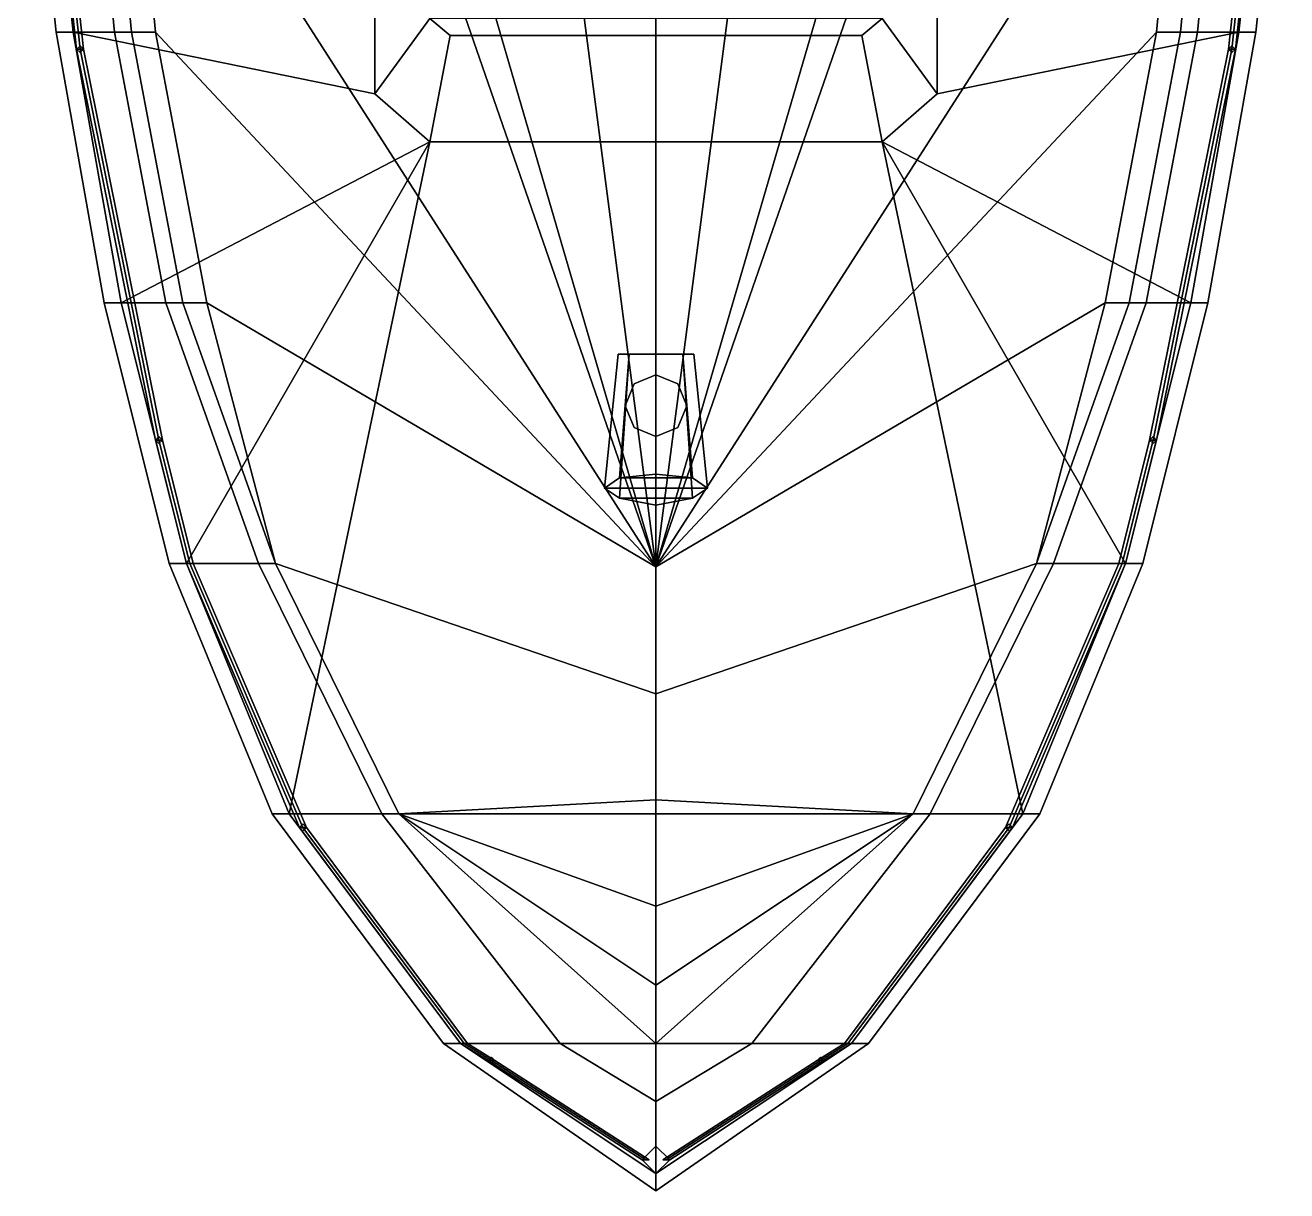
# Model space of a CAD drawing. Header units: millimetres. Extents: x -1.8 to 1.8, y -7.4 to 10.2.
# Drawn here: x -1.84 to 1.84, y -7.44 to -4.04 of the extents above; entities that cross this region are included whole.
import ezdxf

# ---------------------------------------------------------------- set-up
doc = ezdxf.new("R2010")
doc.units = ezdxf.units.MM
for name, color, linetype in [('deck', 2, 'Continuous'), ('railings', 6, 'Continuous'), ('superstructure', 3, 'Continuous')]:
    doc.layers.add(name, color=color, linetype=linetype)

msp = doc.modelspace()

# ---------------------------------------------------------------- linework, layer by layer
for points in [[(0, 6.85, -0.4), (0, -5.62, -0.63), (0, -5.62, -0.63), (-1.39, 5.03, -0.35)], [(0, -5.62, -0.63), (0, -5.62, -0.63), (0, 6.85, -0.4), (1.39, 5.03, -0.35)], [(-1.39, 5.03, -0.35), (0, -5.62, -0.63), (0, -5.62, -0.63), (-1.54, -0.34, -0.31)], [(0, -5.62, -0.63), (0, -5.62, -0.63), (1.39, 5.03, -0.35), (1.54, -0.34, -0.31)], [(-1.54, -0.34, -0.31), (0, -5.62, -0.63), (0, -5.62, -0.63), (-1.56, -1.12, -0.3)], [(0, -5.62, -0.63), (0, -5.62, -0.63), (1.54, -0.34, -0.31), (1.56, -1.12, -0.3)], [(0, -5.62, -0.63), (0, -5.62, -0.63), (-1.54, -3.22, -0.17), (-1.56, -1.12, -0.3)], [(1.54, -3.22, -0.17), (0, -5.62, -0.63), (0, -5.62, -0.63), (1.56, -1.12, -0.3)], [(-1.79, -3.22, 0.98), (-1.7, -4.06, 0.98), (-1.75, -4.06, 1.01), (-1.84, -3.22, 1.01)], [(-1.84, -3.22, 1.01), (-1.75, -4.06, 1.01), (-1.75, -4.06, 1.04), (-1.84, -3.22, 1.04)], [(-1.84, -3.22, 1.04), (-1.75, -4.06, 1.04), (-1.7, -4.06, 1.07), (-1.79, -3.22, 1.07)], [(-1.79, -3.22, 0.98), (-1.66, -3.22, 0.65), (-1.58, -4.06, 0.65), (-1.7, -4.06, 0.98)], [(-1.66, -3.22, 0.65), (-1.61, -3.22), (-1.53, -4.06), (-1.58, -4.06, 0.65)], [(-1.61, -3.22), (-1.54, -3.22, -0.17), (-1.46, -4.06, -0.12), (-1.53, -4.06)], [(-1.54, -3.22, -0.17), (0, -5.62, -0.63), (0, -5.62, -0.63), (-1.46, -4.06, -0.12)], [(0, -5.62, -0.63), (0, -5.62, -0.63), (1.54, -3.22, -0.17), (1.46, -4.06, -0.12)], [(1.46, -4.06, -0.12), (1.54, -3.22, -0.17), (1.61, -3.22), (1.53, -4.06)], [(1.53, -4.06), (1.61, -3.22), (1.66, -3.22, 0.65), (1.58, -4.06, 0.65)], [(1.58, -4.06, 0.65), (1.66, -3.22, 0.65), (1.79, -3.22, 0.98), (1.7, -4.06, 0.98)], [(1.7, -4.06, 1.07), (1.75, -4.06, 1.04), (1.84, -3.22, 1.04), (1.79, -3.22, 1.07)], [(1.75, -4.06, 1.01), (1.7, -4.06, 0.98), (1.79, -3.22, 0.98), (1.84, -3.22, 1.01)], [(1.75, -4.06, 1.04), (1.75, -4.06, 1.01), (1.84, -3.22, 1.01), (1.84, -3.22, 1.04)], [(-1.75, -4.06, 1.04), (-1.61, -4.85, 1.04), (-1.56, -4.85, 1.07), (-1.7, -4.06, 1.07)], [(-1.75, -4.06, 1.01), (-1.61, -4.85, 1.01), (-1.61, -4.85, 1.04), (-1.75, -4.06, 1.04)], [(-1.7, -4.06, 0.98), (-1.56, -4.85, 0.98), (-1.61, -4.85, 1.01), (-1.75, -4.06, 1.01)], [(-1.58, -4.06, 0.65), (-1.43, -4.85, 0.65), (-1.56, -4.85, 0.98), (-1.7, -4.06, 0.98)], [(-1.53, -4.06), (-1.38, -4.85), (-1.43, -4.85, 0.65), (-1.58, -4.06, 0.65)], [(-1.46, -4.06, -0.12), (-1.31, -4.85, -0.06), (-1.38, -4.85), (-1.53, -4.06)], [(0, -5.62, -0.63), (0, -5.62, -0.63), (-1.31, -4.85, -0.06), (-1.46, -4.06, -0.12)], [(1.31, -4.85, -0.06), (0, -5.62, -0.63), (0, -5.62, -0.63), (1.46, -4.06, -0.12)], [(1.38, -4.85), (1.31, -4.85, -0.06), (1.46, -4.06, -0.12), (1.53, -4.06)], [(1.43, -4.85, 0.65), (1.38, -4.85), (1.53, -4.06), (1.58, -4.06, 0.65)], [(1.56, -4.85, 0.98), (1.43, -4.85, 0.65), (1.58, -4.06, 0.65), (1.7, -4.06, 0.98)], [(1.56, -4.85, 1.07), (1.61, -4.85, 1.04), (1.75, -4.06, 1.04), (1.7, -4.06, 1.07)], [(1.61, -4.85, 1.01), (1.56, -4.85, 0.98), (1.7, -4.06, 0.98), (1.75, -4.06, 1.01)], [(1.61, -4.85, 1.04), (1.61, -4.85, 1.01), (1.75, -4.06, 1.01), (1.75, -4.06, 1.04)], [(-1.61, -4.85, 1.04), (-1.42, -5.61, 1.04), (-1.37, -5.61, 1.07), (-1.56, -4.85, 1.07)], [(-1.56, -4.85, 0.98), (-1.37, -5.61, 0.98), (-1.42, -5.61, 1.01), (-1.61, -4.85, 1.01)], [(-1.61, -4.85, 1.01), (-1.42, -5.61, 1.01), (-1.42, -5.61, 1.04), (-1.61, -4.85, 1.04)], [(-1.56, -4.85, 0.98), (-1.43, -4.85, 0.65), (-1.16, -5.61, 0.65), (-1.37, -5.61, 0.98)], [(-1.43, -4.85, 0.65), (-1.38, -4.85), (-1.11, -5.61), (-1.16, -5.61, 0.65)], [(-1.38, -4.85), (-1.31, -4.85, -0.06), (-1.11, -5.61)], [(0, -5.62, -0.63), (0, -5.99, -0.57), (-1.11, -5.61), (-1.31, -4.85, -0.06)], [(1.11, -5.61), (0, -5.99, -0.57), (0, -5.62, -0.63), (1.31, -4.85, -0.06)], [(1.11, -5.61), (1.38, -4.85), (1.43, -4.85, 0.65), (1.16, -5.61, 0.65)], [(1.11, -5.61), (1.31, -4.85, -0.06), (1.38, -4.85), (1.11, -5.61)], [(1.16, -5.61, 0.65), (1.43, -4.85, 0.65), (1.56, -4.85, 0.98), (1.37, -5.61, 0.98)], [(1.37, -5.61, 1.07), (1.42, -5.61, 1.04), (1.61, -4.85, 1.04), (1.56, -4.85, 1.07)], [(1.42, -5.61, 1.01), (1.37, -5.61, 0.98), (1.56, -4.85, 0.98), (1.61, -4.85, 1.01)], [(1.42, -5.61, 1.04), (1.42, -5.61, 1.01), (1.61, -4.85, 1.01), (1.61, -4.85, 1.04)], [(-1.42, -5.61, 1.01), (-1.12, -6.34, 1.01), (-1.12, -6.34, 1.04), (-1.42, -5.61, 1.04)], [(-1.37, -5.61, 0.98), (-1.07, -6.34, 0.98), (-1.12, -6.34, 1.01), (-1.42, -5.61, 1.01)], [(-1.42, -5.61, 1.04), (-1.12, -6.34, 1.04), (-1.07, -6.34, 1.07), (-1.37, -5.61, 1.07)], [(-1.16, -5.61, 0.65), (-0.8, -6.34, 0.65), (-1.07, -6.34, 0.98), (-1.37, -5.61, 0.98)], [(-1.11, -5.61), (-0.75, -6.34, 0.16), (-0.8, -6.34, 0.65), (-1.16, -5.61, 0.65)], [(0, -5.99, -0.57), (0, -6.3, -0.48), (-0.75, -6.34, 0.16), (-1.11, -5.61)], [(0.75, -6.34, 0.16), (0, -6.3, -0.48), (0, -5.99, -0.57), (1.11, -5.61)], [(0.8, -6.34, 0.65), (0.75, -6.34, 0.16), (1.11, -5.61), (1.16, -5.61, 0.65)], [(1.07, -6.34, 0.98), (0.8, -6.34, 0.65), (1.16, -5.61, 0.65), (1.37, -5.61, 0.98)], [(1.07, -6.34, 1.07), (1.12, -6.34, 1.04), (1.42, -5.61, 1.04), (1.37, -5.61, 1.07)], [(1.12, -6.34, 1.01), (1.07, -6.34, 0.98), (1.37, -5.61, 0.98), (1.42, -5.61, 1.01)], [(1.12, -6.34, 1.04), (1.12, -6.34, 1.01), (1.42, -5.61, 1.01), (1.42, -5.61, 1.04)], [(-0.75, -6.34, 0.16), (-0.75, -6.34, 0.16), (0, -6.3, -0.48), (0, -6.61, -0.27)], [(0, -6.3, -0.48), (0, -6.3, -0.48), (0.75, -6.34, 0.16), (0, -6.61, -0.27)], [(-1.12, -6.34, 1.04), (-0.62, -7.01, 1.04), (-0.57, -7.01, 1.07), (-1.07, -6.34, 1.07)], [(-1.07, -6.34, 0.98), (-0.57, -7.01, 0.98), (-0.62, -7.01, 1.01), (-1.12, -6.34, 1.01)], [(-1.12, -6.34, 1.01), (-0.62, -7.01, 1.01), (-0.62, -7.01, 1.04), (-1.12, -6.34, 1.04)], [(-1.07, -6.34, 0.98), (-0.8, -6.34, 0.65), (-0.28, -7.01, 0.65), (-0.57, -7.01, 0.98)], [(-0.8, -6.34, 0.65), (-0.75, -6.34, 0.16), (0, -7.01, 0.33), (-0.28, -7.01, 0.65)], [(-0.75, -6.34, 0.16), (-0.75, -6.34, 0.16), (0, -6.84), (0, -7.01, 0.33)], [(-0.75, -6.34, 0.16), (-0.75, -6.34, 0.16), (0, -6.61, -0.27), (0, -6.84)], [(0, -7.01, 0.33), (0.75, -6.34, 0.16), (0.8, -6.34, 0.65), (0.28, -7.01, 0.65)], [(0, -6.84), (0, -6.84), (0.75, -6.34, 0.16), (0, -7.01, 0.33)], [(0, -6.61, -0.27), (0, -6.61, -0.27), (0.75, -6.34, 0.16), (0, -6.84)], [(0.28, -7.01, 0.65), (0.8, -6.34, 0.65), (1.07, -6.34, 0.98), (0.57, -7.01, 0.98)], [(0.57, -7.01, 1.07), (0.62, -7.01, 1.04), (1.12, -6.34, 1.04), (1.07, -6.34, 1.07)], [(0.62, -7.01, 1.01), (0.57, -7.01, 0.98), (1.07, -6.34, 0.98), (1.12, -6.34, 1.01)], [(0.62, -7.01, 1.04), (0.62, -7.01, 1.01), (1.12, -6.34, 1.01), (1.12, -6.34, 1.04)], [(-0.62, -7.01, 1.04), (0, -7.44, 1.04), (0, -7.39, 1.07), (-0.57, -7.01, 1.07)], [(-0.62, -7.01, 1.01), (0, -7.44, 1.01), (0, -7.44, 1.04), (-0.62, -7.01, 1.04)], [(-0.57, -7.01, 0.98), (0, -7.39, 0.98), (0, -7.44, 1.01), (-0.62, -7.01, 1.01)], [(-0.28, -7.01, 0.65), (0, -7.18, 0.65), (0, -7.39, 0.98), (-0.57, -7.01, 0.98)], [(0, -7.01, 0.33), (0, -7.01, 0.33), (0, -7.18, 0.65), (-0.28, -7.01, 0.65)], [(0, -7.39, 0.98), (0, -7.18, 0.65), (0.28, -7.01, 0.65), (0.57, -7.01, 0.98)], [(0, -7.18, 0.65), (0, -7.01, 0.33), (0, -7.01, 0.33), (0.28, -7.01, 0.65)], [(0, -7.39, 1.07), (0, -7.44, 1.04), (0.62, -7.01, 1.04), (0.57, -7.01, 1.07)], [(0, -7.44, 1.01), (0, -7.39, 0.98), (0.57, -7.01, 0.98), (0.62, -7.01, 1.01)], [(0, -7.44, 1.04), (0, -7.44, 1.01), (0.62, -7.01, 1.01), (0.62, -7.01, 1.04)], [(0, -7.39, 0.98), (0, -7.18, 0.65), (0, -7.18, 0.65), (0, -7.39, 0.98)]]:
    msp.add_3dface(points)
at = {"layer": 'deck'}
for points in [[(-0.82, -4.24, 1.07), (-0.82, -2.82, 1.07), (-1.79, -3.22, 1.07), (-1.7, -4.06, 1.07)], [(1.7, -4.06, 1.07), (1.79, -3.22, 1.07), (0.82, -2.82, 1.07), (0.82, -4.24, 1.07)], [(-0.66, -4.38, 1.07), (-0.82, -4.24, 1.07), (-1.7, -4.06, 1.07), (-1.56, -4.85, 1.07)], [(1.56, -4.85, 1.07), (1.7, -4.06, 1.07), (0.82, -4.24, 1.07), (0.66, -4.38, 1.07)], [(-0.66, -4.38, 1.07), (-0.66, -4.38, 1.07), (-1.56, -4.85, 1.07), (-1.37, -5.61, 1.07)], [(-0.66, -4.38, 1.07), (-0.66, -4.38, 1.07), (-1.37, -5.61, 1.07), (-1.07, -6.34, 1.07)], [(1.07, -6.34, 1.07), (0.66, -4.38, 1.07), (-0.66, -4.38, 1.07), (-1.07, -6.34, 1.07)], [(1.37, -5.61, 1.07), (1.56, -4.85, 1.07), (0.66, -4.38, 1.07)], [(1.07, -6.34, 1.07), (1.37, -5.61, 1.07), (0.66, -4.38, 1.07)], [(0.57, -7.01, 1.07), (1.07, -6.34, 1.07), (-1.07, -6.34, 1.07), (-0.57, -7.01, 1.07)], [(0, -7.39, 1.07), (0.57, -7.01, 1.07), (-0.57, -7.01, 1.07)]]:
    msp.add_3dface(points, dxfattribs=at)
at = {"layer": 'railings'}
for points in [[(-1.68, -4.11, 1.71), (-1.69, -4.11, 1.72), (-1.79, -3.19, 1.72), (-1.78, -3.19, 1.71)], [(-1.69, -4.11, 1.72), (-1.68, -4.11, 1.73), (-1.78, -3.19, 1.73), (-1.79, -3.19, 1.72)], [(-1.67, -4.11, 1.72), (-1.68, -4.11, 1.71), (-1.78, -3.19, 1.71), (-1.77, -3.19, 1.72)], [(-1.68, -4.11, 1.73), (-1.67, -4.11, 1.72), (-1.77, -3.19, 1.72), (-1.78, -3.19, 1.73)], [(1.67, -4.11, 1.72), (1.68, -4.11, 1.73), (1.78, -3.19, 1.73), (1.77, -3.19, 1.72)], [(1.68, -4.11, 1.71), (1.67, -4.11, 1.72), (1.77, -3.19, 1.72), (1.78, -3.19, 1.71)], [(1.68, -4.11, 1.73), (1.69, -4.11, 1.72), (1.79, -3.19, 1.72), (1.78, -3.19, 1.73)], [(1.69, -4.11, 1.72), (1.68, -4.11, 1.71), (1.78, -3.19, 1.71), (1.79, -3.19, 1.72)], [(-1.68, -4.1, 1.07), (-1.69, -4.11, 1.07), (-1.69, -4.11, 1.72), (-1.68, -4.1, 1.72)], [(-1.69, -4.11, 1.07), (-1.68, -4.12, 1.07), (-1.68, -4.12, 1.72), (-1.69, -4.11, 1.72)], [(-1.45, -5.25, 1.71), (-1.46, -5.25, 1.72), (-1.69, -4.11, 1.72), (-1.68, -4.11, 1.71)], [(-1.46, -5.25, 1.72), (-1.45, -5.25, 1.73), (-1.68, -4.11, 1.73), (-1.69, -4.11, 1.72)], [(-1.67, -4.11, 1.07), (-1.68, -4.1, 1.07), (-1.68, -4.1, 1.72), (-1.67, -4.11, 1.72)], [(-1.68, -4.12, 1.07), (-1.67, -4.11, 1.07), (-1.67, -4.11, 1.72), (-1.68, -4.12, 1.72)], [(-1.44, -5.25, 1.72), (-1.45, -5.25, 1.71), (-1.68, -4.11, 1.71), (-1.67, -4.11, 1.72)], [(-1.45, -5.25, 1.73), (-1.44, -5.25, 1.72), (-1.67, -4.11, 1.72), (-1.68, -4.11, 1.73)], [(1.44, -5.25, 1.72), (1.45, -5.25, 1.73), (1.68, -4.11, 1.73), (1.67, -4.11, 1.72)], [(1.45, -5.25, 1.71), (1.44, -5.25, 1.72), (1.67, -4.11, 1.72), (1.68, -4.11, 1.71)], [(1.45, -5.25, 1.73), (1.46, -5.25, 1.72), (1.69, -4.11, 1.72), (1.68, -4.11, 1.73)], [(1.46, -5.25, 1.72), (1.45, -5.25, 1.71), (1.68, -4.11, 1.71), (1.69, -4.11, 1.72)], [(1.68, -4.1, 1.07), (1.67, -4.11, 1.07), (1.67, -4.11, 1.72), (1.68, -4.1, 1.72)], [(1.67, -4.11, 1.07), (1.68, -4.12, 1.07), (1.68, -4.12, 1.72), (1.67, -4.11, 1.72)], [(1.69, -4.11, 1.07), (1.68, -4.1, 1.07), (1.68, -4.1, 1.72), (1.69, -4.11, 1.72)], [(1.68, -4.12, 1.07), (1.69, -4.11, 1.07), (1.69, -4.11, 1.72), (1.68, -4.12, 1.72)], [(-1.45, -5.24, 1.07), (-1.46, -5.25, 1.07), (-1.46, -5.25, 1.72), (-1.45, -5.24, 1.72)], [(-1.46, -5.25, 1.07), (-1.45, -5.26, 1.07), (-1.45, -5.26, 1.72), (-1.46, -5.25, 1.72)], [(-1.36, -5.61, 1.71), (-1.37, -5.61, 1.72), (-1.46, -5.25, 1.72), (-1.45, -5.25, 1.71)], [(-1.37, -5.61, 1.72), (-1.36, -5.61, 1.73), (-1.45, -5.25, 1.73), (-1.46, -5.25, 1.72)], [(-1.44, -5.25, 1.07), (-1.45, -5.24, 1.07), (-1.45, -5.24, 1.72), (-1.44, -5.25, 1.72)], [(-1.45, -5.26, 1.07), (-1.44, -5.25, 1.07), (-1.44, -5.25, 1.72), (-1.45, -5.26, 1.72)], [(-1.35, -5.61, 1.72), (-1.36, -5.61, 1.71), (-1.45, -5.25, 1.71), (-1.44, -5.25, 1.72)], [(-1.36, -5.61, 1.73), (-1.35, -5.61, 1.72), (-1.44, -5.25, 1.72), (-1.45, -5.25, 1.73)], [(1.35, -5.61, 1.72), (1.36, -5.61, 1.73), (1.45, -5.25, 1.73), (1.44, -5.25, 1.72)], [(1.36, -5.61, 1.71), (1.35, -5.61, 1.72), (1.44, -5.25, 1.72), (1.45, -5.25, 1.71)], [(1.36, -5.61, 1.73), (1.37, -5.61, 1.72), (1.46, -5.25, 1.72), (1.45, -5.25, 1.73)], [(1.37, -5.61, 1.72), (1.36, -5.61, 1.71), (1.45, -5.25, 1.71), (1.46, -5.25, 1.72)], [(1.45, -5.24, 1.07), (1.44, -5.25, 1.07), (1.44, -5.25, 1.72), (1.45, -5.24, 1.72)], [(1.44, -5.25, 1.07), (1.45, -5.26, 1.07), (1.45, -5.26, 1.72), (1.44, -5.25, 1.72)], [(1.46, -5.25, 1.07), (1.45, -5.24, 1.07), (1.45, -5.24, 1.72), (1.46, -5.25, 1.72)], [(1.45, -5.26, 1.07), (1.46, -5.25, 1.07), (1.46, -5.25, 1.72), (1.45, -5.26, 1.72)], [(-1.03, -6.38, 1.71), (-1.04, -6.38, 1.72), (-1.37, -5.61, 1.72), (-1.36, -5.61, 1.71)], [(-1.04, -6.38, 1.72), (-1.03, -6.38, 1.73), (-1.36, -5.61, 1.73), (-1.37, -5.61, 1.72)], [(-1.02, -6.38, 1.72), (-1.03, -6.38, 1.71), (-1.36, -5.61, 1.71), (-1.35, -5.61, 1.72)], [(-1.03, -6.38, 1.73), (-1.02, -6.38, 1.72), (-1.35, -5.61, 1.72), (-1.36, -5.61, 1.73)], [(1.02, -6.38, 1.72), (1.03, -6.38, 1.73), (1.36, -5.61, 1.73), (1.35, -5.61, 1.72)], [(1.03, -6.38, 1.71), (1.02, -6.38, 1.72), (1.35, -5.61, 1.72), (1.36, -5.61, 1.71)], [(1.03, -6.38, 1.73), (1.04, -6.38, 1.72), (1.37, -5.61, 1.72), (1.36, -5.61, 1.73)], [(1.04, -6.38, 1.72), (1.03, -6.38, 1.71), (1.36, -5.61, 1.71), (1.37, -5.61, 1.72)], [(-1.03, -6.37, 1.07), (-1.04, -6.38, 1.07), (-1.04, -6.38, 1.72), (-1.03, -6.37, 1.72)], [(-1.04, -6.38, 1.07), (-1.03, -6.39, 1.07), (-1.03, -6.39, 1.72), (-1.04, -6.38, 1.72)], [(-0.56, -7.01, 1.71), (-0.57, -7.01, 1.72), (-1.04, -6.38, 1.72), (-1.03, -6.38, 1.71)], [(-0.57, -7.01, 1.72), (-0.56, -7.01, 1.73), (-1.03, -6.38, 1.73), (-1.04, -6.38, 1.72)], [(-1.02, -6.38, 1.07), (-1.03, -6.37, 1.07), (-1.03, -6.37, 1.72), (-1.02, -6.38, 1.72)], [(-1.03, -6.39, 1.07), (-1.02, -6.38, 1.07), (-1.02, -6.38, 1.72), (-1.03, -6.39, 1.72)], [(-0.55, -7.01, 1.72), (-0.56, -7.01, 1.71), (-1.03, -6.38, 1.71), (-1.02, -6.38, 1.72)], [(-0.56, -7.01, 1.73), (-0.55, -7.01, 1.72), (-1.02, -6.38, 1.72), (-1.03, -6.38, 1.73)], [(0.55, -7.01, 1.72), (0.56, -7.01, 1.73), (1.03, -6.38, 1.73), (1.02, -6.38, 1.72)], [(0.56, -7.01, 1.71), (0.55, -7.01, 1.72), (1.02, -6.38, 1.72), (1.03, -6.38, 1.71)], [(0.56, -7.01, 1.73), (0.57, -7.01, 1.72), (1.04, -6.38, 1.72), (1.03, -6.38, 1.73)], [(0.57, -7.01, 1.72), (0.56, -7.01, 1.71), (1.03, -6.38, 1.71), (1.04, -6.38, 1.72)], [(1.03, -6.37, 1.07), (1.02, -6.38, 1.07), (1.02, -6.38, 1.72), (1.03, -6.37, 1.72)], [(1.02, -6.38, 1.07), (1.03, -6.39, 1.07), (1.03, -6.39, 1.72), (1.02, -6.38, 1.72)], [(1.04, -6.38, 1.07), (1.03, -6.37, 1.07), (1.03, -6.37, 1.72), (1.04, -6.38, 1.72)], [(1.03, -6.39, 1.07), (1.04, -6.38, 1.07), (1.04, -6.38, 1.72), (1.03, -6.39, 1.72)], [(-0.48, -7.06, 1.71), (-0.49, -7.06, 1.72), (-0.57, -7.01, 1.72), (-0.56, -7.01, 1.71)], [(-0.49, -7.06, 1.72), (-0.48, -7.06, 1.73), (-0.56, -7.01, 1.73), (-0.57, -7.01, 1.72)], [(-0.47, -7.06, 1.72), (-0.48, -7.06, 1.71), (-0.56, -7.01, 1.71), (-0.55, -7.01, 1.72)], [(-0.48, -7.06, 1.73), (-0.47, -7.06, 1.72), (-0.55, -7.01, 1.72), (-0.56, -7.01, 1.73)], [(0.47, -7.06, 1.72), (0.48, -7.06, 1.73), (0.56, -7.01, 1.73), (0.55, -7.01, 1.72)], [(0.48, -7.06, 1.71), (0.47, -7.06, 1.72), (0.55, -7.01, 1.72), (0.56, -7.01, 1.71)], [(0.48, -7.06, 1.73), (0.49, -7.06, 1.72), (0.57, -7.01, 1.72), (0.56, -7.01, 1.73)], [(0.49, -7.06, 1.72), (0.48, -7.06, 1.71), (0.56, -7.01, 1.71), (0.57, -7.01, 1.72)], [(-0.48, -7.05, 1.07), (-0.49, -7.06, 1.07), (-0.49, -7.06, 1.72), (-0.48, -7.05, 1.72)], [(-0.49, -7.06, 1.07), (-0.48, -7.07, 1.07), (-0.48, -7.07, 1.72), (-0.49, -7.06, 1.72)], [(-0.03, -7.35, 1.71), (-0.04, -7.35, 1.72), (-0.49, -7.06, 1.72), (-0.48, -7.06, 1.71)], [(-0.04, -7.35, 1.72), (-0.03, -7.35, 1.73), (-0.48, -7.06, 1.73), (-0.49, -7.06, 1.72)], [(-0.47, -7.06, 1.07), (-0.48, -7.05, 1.07), (-0.48, -7.05, 1.72), (-0.47, -7.06, 1.72)], [(-0.48, -7.07, 1.07), (-0.47, -7.06, 1.07), (-0.47, -7.06, 1.72), (-0.48, -7.07, 1.72)], [(-0.02, -7.35, 1.72), (-0.03, -7.35, 1.71), (-0.48, -7.06, 1.71), (-0.47, -7.06, 1.72)], [(-0.03, -7.35, 1.73), (-0.02, -7.35, 1.72), (-0.47, -7.06, 1.72), (-0.48, -7.06, 1.73)], [(0.02, -7.35, 1.72), (0.03, -7.35, 1.73), (0.48, -7.06, 1.73), (0.47, -7.06, 1.72)], [(0.03, -7.35, 1.71), (0.02, -7.35, 1.72), (0.47, -7.06, 1.72), (0.48, -7.06, 1.71)], [(0.03, -7.35, 1.73), (0.04, -7.35, 1.72), (0.49, -7.06, 1.72), (0.48, -7.06, 1.73)], [(0.04, -7.35, 1.72), (0.03, -7.35, 1.71), (0.48, -7.06, 1.71), (0.49, -7.06, 1.72)], [(0.48, -7.05, 1.07), (0.47, -7.06, 1.07), (0.47, -7.06, 1.72), (0.48, -7.05, 1.72)], [(0.47, -7.06, 1.07), (0.48, -7.07, 1.07), (0.48, -7.07, 1.72), (0.47, -7.06, 1.72)], [(0.49, -7.06, 1.07), (0.48, -7.05, 1.07), (0.48, -7.05, 1.72), (0.49, -7.06, 1.72)], [(0.48, -7.07, 1.07), (0.49, -7.06, 1.07), (0.49, -7.06, 1.72), (0.48, -7.07, 1.72)]]:
    msp.add_3dface(points, dxfattribs=at)
at = {"layer": 'superstructure'}
for points in [[(-0.82, -2.82, 1.07), (-0.82, -4.24, 1.07), (-0.66, -4.02, 1.85), (-0.66, -2.82, 1.85)], [(0.66, -4.02, 1.85), (0.82, -4.24, 1.07), (0.82, -2.82, 1.07), (0.66, -2.82, 1.85)], [(-0.66, -4.02, 1.85), (-0.82, -4.24, 1.07), (-0.66, -4.38, 1.07), (-0.6, -4.07, 1.85)], [(-0.66, -4.02, 1.85), (-0.6, -4.07, 1.85), (0.6, -4.07, 1.85), (0.66, -4.02, 1.85)], [(0.6, -4.07, 1.85), (0.66, -4.38, 1.07), (0.82, -4.24, 1.07), (0.66, -4.02, 1.85)], [(-0.6, -4.07, 1.85), (-0.66, -4.38, 1.07), (0.66, -4.38, 1.07), (0.6, -4.07, 1.85)], [(-0.11, -5, 1.41), (-0.0778, -5, 1.3322), (-0.1061, -5.36, 1.3039), (-0.15, -5.39, 1.41)], [(-0.0778, -5, 1.4878), (-0.11, -5, 1.41), (-0.15, -5.39, 1.41), (-0.1061, -5.42, 1.5161)], [(0, -5, 1.3), (-0.0778, -5, 1.3322), (-0.11, -5, 1.41), (0.0778, -5, 1.3322)], [(0.0778, -5, 1.3322), (-0.11, -5, 1.41), (-0.0778, -5, 1.4878), (0.11, -5, 1.41)], [(-0.0778, -5, 1.3322), (0, -5, 1.3), (0, -5.35, 1.26), (-0.1061, -5.36, 1.3039)], [(0, -5, 1.52), (-0.0778, -5, 1.4878), (-0.1061, -5.42, 1.5161), (0, -5.44, 1.56)], [(0.11, -5, 1.41), (-0.0778, -5, 1.4878), (0, -5, 1.52), (0.0778, -5, 1.4878)], [(0, -5, 1.3), (0.0778, -5, 1.3322), (0.1061, -5.36, 1.3039), (0, -5.35, 1.26)], [(0.0778, -5, 1.4878), (0, -5, 1.52), (0, -5.44, 1.56), (0.1061, -5.42, 1.5161)], [(0.0778, -5, 1.3322), (0.11, -5, 1.41), (0.15, -5.39, 1.41), (0.1061, -5.36, 1.3039)], [(0.11, -5, 1.41), (0.0778, -5, 1.4878), (0.1061, -5.42, 1.5161), (0.15, -5.39, 1.41)], [(0, -5.06, 1.07), (-0.0636, -5.0864, 1.07), (-0.0636, -5.0864, 1.32), (0, -5.06, 1.2933)], [(0.0636, -5.0864, 1.07), (0, -5.06, 1.07), (0, -5.06, 1.2933), (0.0636, -5.0864, 1.32)], [(-0.0636, -5.0864, 1.07), (-0.09, -5.15, 1.07), (-0.09, -5.15, 1.33), (-0.0636, -5.0864, 1.32)], [(0.09, -5.15, 1.07), (0.0636, -5.0864, 1.07), (0.0636, -5.0864, 1.32), (0.09, -5.15, 1.33)], [(-0.09, -5.15, 1.07), (-0.0636, -5.2136, 1.07), (-0.0636, -5.2136, 1.31), (-0.09, -5.15, 1.33)], [(0.0636, -5.2136, 1.07), (0.09, -5.15, 1.07), (0.09, -5.15, 1.33), (0.0636, -5.2136, 1.31)], [(-0.0636, -5.2136, 1.07), (0, -5.24, 1.07), (0, -5.24, 1.2733), (-0.0636, -5.2136, 1.31)], [(0, -5.24, 1.07), (0.0636, -5.2136, 1.07), (0.0636, -5.2136, 1.31), (0, -5.24, 1.2733)], [(-0.15, -5.39, 1.41), (-0.1061, -5.36, 1.3039), (0.1061, -5.36, 1.3039), (0.15, -5.39, 1.41)], [(-0.1061, -5.36, 1.3039), (0, -5.35, 1.26), (0.1061, -5.36, 1.3039)], [(-0.1061, -5.42, 1.5161), (-0.15, -5.39, 1.41), (0.15, -5.39, 1.41), (0.1061, -5.42, 1.5161)], [(0, -5.44, 1.56), (-0.1061, -5.42, 1.5161), (0.1061, -5.42, 1.5161), (0, -5.44, 1.56)], [(0, -7.31, 1.07), (-0.04, -7.35, 1.07), (-0.04, -7.35, 2.3), (0, -7.31, 2.3)], [(0, -7.31, 2.3), (-0.04, -7.35, 2.3), (0, -7.39, 2.3), (0.04, -7.35, 2.3)], [(0.04, -7.35, 1.07), (0, -7.31, 1.07), (0, -7.31, 2.3), (0.04, -7.35, 2.3)], [(-0.04, -7.35, 1.07), (0, -7.39, 1.07), (0, -7.39, 2.3), (-0.04, -7.35, 2.3)], [(0, -7.39, 1.07), (0.04, -7.35, 1.07), (0.04, -7.35, 2.3), (0, -7.39, 2.3)]]:
    msp.add_3dface(points, dxfattribs=at)

doc.saveas('drawing.dxf')
